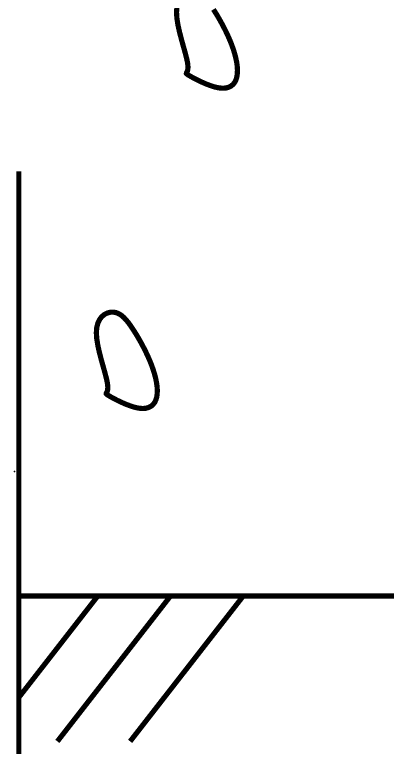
# Model space of a CAD drawing. Extents: x 0 to 21025, y 0 to 14850.
# Drawn here: x 4415 to 5312, y 2483 to 4247 of the extents above; entities that cross this region are included whole.
import ezdxf

# ---------------------------------------------------------------- set-up
doc = ezdxf.new("R2010")
doc.units = 0
doc.header["$LTSCALE"] = 175
doc.linetypes.add('GESTRICHELT', pattern=[0.75, 0.5, -0.25])
doc.layers.add('ERDBODEN', color=5, linetype='CONTINUOUS')
doc.layers.add('SCHNITTKANTEN', color=1, linetype='GESTRICHELT')

msp = doc.modelspace()

# ---------------------------------------------------------------- linework, layer by layer
at = {"layer": 'ERDBODEN', "const_width": 12.5}
for points in [[(4893.199689, 4259.49337), (4899.068358, 4250.194705), (4904.986599, 4240.334486), (4910.871792, 4230.011811), (4916.641319, 4219.325778), (4922.212562, 4208.375484), (4927.502902, 4197.260027), (4932.42972, 4186.078505), (4936.910398, 4174.930014), (4940.867825, 4163.910901), (4944.246923, 4153.106499), (4946.99812, 4142.59939), (4949.071845, 4132.472155), (4950.418527, 4122.807376), (4950.988595, 4113.687633), (4950.732478, 4105.195509), (4949.600604, 4097.413585), (4947.54891, 4090.424442), (4944.555366, 4084.310662), (4940.603446, 4079.154826), (4935.676628, 4075.039517), (4929.758387, 4072.047316), (4922.832201, 4070.260805), (4914.881545, 4069.762565), (4905.889895, 4070.635177), (4895.915085, 4072.892407), (4885.312373, 4076.272745), (4874.511378, 4080.445866), (4863.941714, 4085.081442), (4854.032999, 4089.849149), (4845.214848, 4094.418659), (4837.916878, 4098.459646), (4832.568705, 4101.641785), (4829.442971, 4103.77789), (4828.184416, 4105.253341), (4828.280804, 4106.596661), (4829.219901, 4108.33637), (4830.489473, 4111.00099), (4831.577283, 4115.119043), (4831.971098, 4121.21905), (4831.158683, 4129.829533), (4828.793039, 4141.28357), (4825.188117, 4155.132469), (4820.823105, 4170.732095), (4816.17719, 4187.438313), (4811.729559, 4204.606988), (4807.9594, 4221.593984), (4805.345901, 4237.755166), (4804.368248, 4252.446399), (4805.37344, 4265.144668)], [(5415, 2847.5), (4425, 2847.5)], [(4425, 2603.214286), (4615, 2847.5)], [(4517.777778, 2497.5), (4790, 2847.5)], [(4692.777778, 2497.5), (4965, 2847.5)]]:
    msp.add_lwpolyline(points, dxfattribs=at)
msp.add_lwpolyline([(4611.533246, 3481.453371), (4612.538438, 3494.15164), (4615.344714, 3504.818406), (4619.638123, 3513.536251), (4625.104716, 3520.387756), (4631.430541, 3525.455503), (4638.301649, 3528.822073), (4645.404088, 3530.570048), (4652.423909, 3530.782008), (4659.110502, 3529.543289), (4665.466621, 3526.950234), (4671.55836, 3523.101943), (4677.451815, 3518.097511), (4683.21308, 3512.036038), (4688.908251, 3505.01662), (4694.603421, 3497.138355), (4700.364687, 3488.500342), (4706.233356, 3479.201677), (4712.151597, 3469.341458), (4718.03679, 3459.018783), (4723.806317, 3448.33275), (4729.37756, 3437.382456), (4734.667899, 3426.266999), (4739.594718, 3415.085477), (4744.075396, 3403.936986), (4748.032823, 3392.917873), (4751.411921, 3382.113471), (4754.163118, 3371.606362), (4756.236843, 3361.479127), (4757.583525, 3351.814348), (4758.153593, 3342.694605), (4757.897475, 3334.202481), (4756.765602, 3326.420557), (4754.713908, 3319.431414), (4751.720364, 3313.317634), (4747.768444, 3308.161798), (4742.841626, 3304.046489), (4736.923385, 3301.054288), (4729.997199, 3299.267777), (4722.046542, 3298.769537), (4713.054893, 3299.64215), (4703.080082, 3301.899379), (4692.477371, 3305.279717), (4681.676376, 3309.452838), (4671.106712, 3314.088414), (4661.197997, 3318.856121), (4652.379846, 3323.425631), (4645.081876, 3327.466618), (4639.733703, 3330.648757), (4636.607969, 3332.784862), (4635.349413, 3334.260314), (4635.445802, 3335.603633), (4636.384899, 3337.343342), (4637.65447, 3340.007962), (4638.742281, 3344.126015), (4639.136096, 3350.226022), (4638.32368, 3358.836505), (4635.958037, 3370.290542), (4632.353115, 3384.139441), (4627.988103, 3399.739067), (4623.342187, 3416.445285), (4618.894557, 3433.61396), (4615.124398, 3450.600956), (4612.510898, 3466.762138)], close=True, dxfattribs=at)
at = {"layer": 'ERDBODEN'}
msp.add_point((4415, 3147.5), dxfattribs=at)
at = {"layer": 'SCHNITTKANTEN', "const_width": 12.5}
msp.add_lwpolyline([(4425, 3870), (4425, 2430)], dxfattribs=at)

doc.saveas('drawing.dxf')
